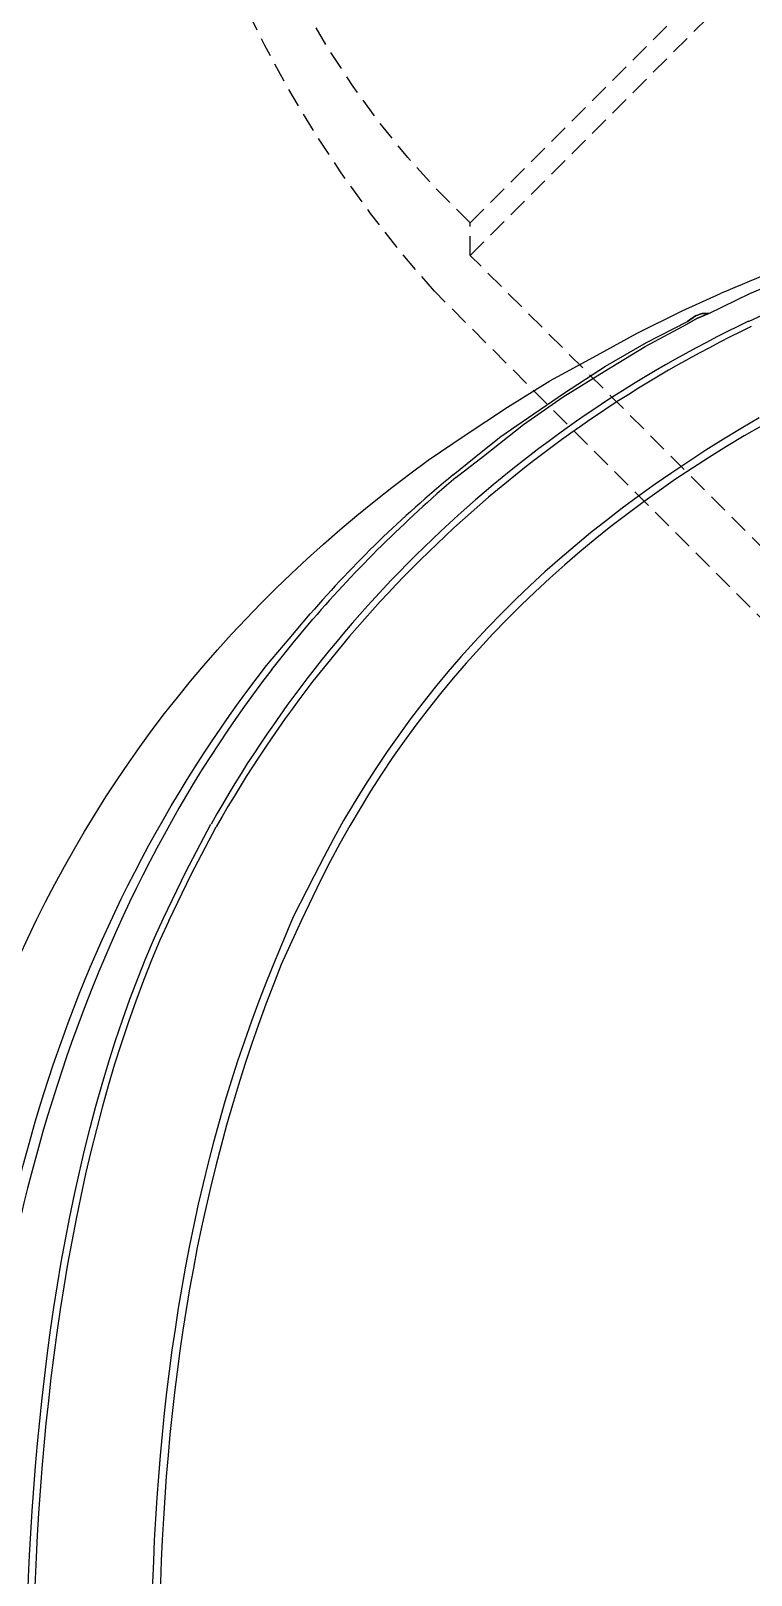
# Model space of a CAD drawing. Header units: millimetres. Extents: x 0 to 887, y -3549 to 0.
# Drawn here: x 208.75 to 218.15, y -1143.34 to -1123.21 of the extents above; entities that cross this region are included whole.
import ezdxf

# ---------------------------------------------------------------- set-up
doc = ezdxf.new("R2010")
doc.units = ezdxf.units.MM
doc.linetypes.add('HIDDEN', pattern=[0.375, 0.25, -0.125])
for name, color, linetype in [('02_(橋尚興華城後壁段)建築外部參考_TEST$0$A_建築_衛浴', 8, 'Continuous'), ('03-P-另件', 51, 'HIDDEN'), ('TOILET', 9, 'Continuous')]:
    doc.layers.add(name, color=color, linetype=linetype)

# ---------------------------------------------------------------- blocks, each defined once
blk = doc.blocks.new('pbls100')
at = {"color": 0, "linetype": 'ByBlock'}
for p, q in [((-2.9, -5.7), (-2.9, 5.7)), ((-2.6, -5.4), (-2.6, 5.4)), ((-2.9, -5.7), (-2.6, -5.4)), ((-12.1, -5.7), (-2.9, -5.7)), ((-12.1, -6.36), (-2.9, -6.36))]:
    blk.add_line(p, q, dxfattribs=at)
for centre, radius, start, end in [((-2.281, 5.838), 11.243, 268.3749, 315.9412), ((-3.739, 9.026), 15.409, 273.1199, 311.8801)]:
    blk.add_arc(centre, radius, start, end, dxfattribs=at)
blk = doc.blocks.new('*U47')
blk.add_blockref('pbls100', (0, 0))

msp = doc.modelspace()

# ---------------------------------------------------------------- linework, layer by layer
at = {"layer": '02_(橋尚興華城後壁段)建築外部參考_TEST$0$A_建築_衛浴'}
for p, q in [((218.128, -1126.633), (218.698, -1126.391)), ((217.247, -1126.857), (217.748, -1126.633)), ((217.592, -1126.892), (218.128, -1126.633)), ((218.111, -1126.996), (218.749, -1126.702)), ((216.66, -1127.15), (217.247, -1126.857)), ((216.781, -1127.271), (217.316, -1126.996)), ((217.42, -1126.926), (217.316, -1126.996)), ((217.316, -1126.996), (217.42, -1126.926)), ((217.316, -1127.03), (217.437, -1126.961)), ((217.437, -1126.961), (217.316, -1127.03)), ((217.506, -1126.892), (217.42, -1126.926)), ((217.42, -1126.926), (217.506, -1126.892)), ((217.437, -1126.961), (217.592, -1126.892)), ((217.592, -1126.892), (217.437, -1126.961)), ((217.592, -1126.892), (217.506, -1126.892)), ((217.506, -1126.892), (217.592, -1126.892)), ((216.09, -1127.461), (216.66, -1127.15)), ((216.764, -1127.323), (217.316, -1127.03)), ((216.229, -1127.651), (216.764, -1127.323)), ((216.246, -1127.582), (216.781, -1127.271)), ((215.521, -1127.772), (216.09, -1127.461)), ((215.711, -1127.927), (216.246, -1127.582)), ((214.968, -1128.117), (215.521, -1127.772)), ((215.693, -1127.979), (216.229, -1127.651)), ((215.158, -1128.306), (215.711, -1127.927)), ((215.176, -1128.341), (215.693, -1127.979)), ((214.416, -1128.479), (214.968, -1128.117)), ((214.657, -1128.755), (215.176, -1128.341)), ((214.882, -1128.496), (215.158, -1128.306)), ((213.933, -1128.807), (214.416, -1128.479)), ((214.623, -1128.703), (214.882, -1128.496)), ((214.261, -1128.996), (214.623, -1128.703)), ((214.295, -1129.031), (214.657, -1128.755)), ((212.12, -1131.136), (212.396, -1130.808)), ((212.172, -1131.187), (212.431, -1130.877)), ((211.827, -1131.481), (212.12, -1131.136)), ((211.895, -1131.533), (212.172, -1131.187)), ((210.773, -1134.172), (211.101, -1133.551)), ((210.842, -1134.207), (211.17, -1133.585)), ((210.48, -1134.776), (210.773, -1134.172)), ((210.549, -1134.81), (210.842, -1134.207)), ((212.448, -1134.224), (212.172, -1134.758)), ((212.535, -1134.276), (212.275, -1134.81)), ((212.172, -1134.758), (211.93, -1135.346)), ((212.275, -1134.81), (212.017, -1135.38))]:
    msp.add_line(p, q, dxfattribs=at)
for centre, radius, start, end in [((230.731, -1156.648), 32.702, 107.704, 113.3917), ((224.937, -1141.319), 15.867, 115.4799, 150.6862), ((225.075, -1141.468), 15.984, 115.6942, 150.4524), ((224.056, -1140.944), 15.45, 129.3453, 139.0006), ((225.493, -1142.203), 17.288, 130.3684, 139.0736)]:
    msp.add_arc(centre, radius, start, end, dxfattribs=at)
for points in [[(218.249, -1128.255), (215.737, -1129.708), (213.746, -1131.603), (212.448, -1134.224)], [(218.283, -1128.358), (215.817, -1129.756), (213.801, -1131.722), (212.535, -1134.276)], [(206.785, -1144.041), (206.993, -1137.874), (208.759, -1132.548), (213.933, -1128.807)], [(207.873, -1143.299), (208.083, -1138.97), (209.144, -1134.933), (211.827, -1131.481)], [(211.895, -1131.533), (209.292, -1134.896), (208.178, -1139.196), (207.96, -1143.385)], [(208.702, -1143.937), (208.789, -1140.936), (209.214, -1137.52), (210.48, -1134.776)], [(210.549, -1134.81), (209.308, -1137.512), (208.863, -1140.998), (208.788, -1143.954)], [(211.93, -1135.346), (210.79, -1138.071), (210.379, -1141.051), (210.324, -1143.989)], [(212.017, -1135.38), (210.898, -1138.148), (210.48, -1141.019), (210.428, -1143.989)]]:
    msp.add_open_spline(points, degree=3, dxfattribs=at)
at = {"layer": 'TOILET'}
for p, q in [((218.128, -1126.633), (218.698, -1126.391)), ((217.247, -1126.857), (217.748, -1126.633)), ((217.592, -1126.892), (218.128, -1126.633)), ((218.111, -1126.996), (218.749, -1126.702)), ((216.66, -1127.15), (217.247, -1126.857)), ((216.781, -1127.271), (217.316, -1126.996)), ((217.42, -1126.926), (217.316, -1126.996)), ((217.316, -1126.996), (217.42, -1126.926)), ((217.316, -1127.03), (217.437, -1126.961)), ((217.437, -1126.961), (217.316, -1127.03)), ((217.506, -1126.892), (217.42, -1126.926)), ((217.42, -1126.926), (217.506, -1126.892)), ((217.437, -1126.961), (217.592, -1126.892)), ((217.592, -1126.892), (217.437, -1126.961)), ((217.592, -1126.892), (217.506, -1126.892)), ((217.506, -1126.892), (217.592, -1126.892)), ((216.09, -1127.461), (216.66, -1127.15)), ((216.764, -1127.323), (217.316, -1127.03)), ((216.229, -1127.651), (216.764, -1127.323)), ((216.246, -1127.582), (216.781, -1127.271)), ((215.521, -1127.772), (216.09, -1127.461)), ((215.711, -1127.927), (216.246, -1127.582)), ((214.968, -1128.117), (215.521, -1127.772)), ((215.693, -1127.979), (216.229, -1127.651)), ((215.158, -1128.306), (215.711, -1127.927)), ((215.176, -1128.341), (215.693, -1127.979)), ((214.416, -1128.479), (214.968, -1128.117)), ((214.657, -1128.755), (215.176, -1128.341)), ((214.882, -1128.496), (215.158, -1128.306)), ((213.933, -1128.807), (214.416, -1128.479)), ((214.623, -1128.703), (214.882, -1128.496)), ((214.261, -1128.996), (214.623, -1128.703)), ((214.295, -1129.031), (214.657, -1128.755)), ((212.12, -1131.136), (212.396, -1130.808)), ((212.172, -1131.187), (212.431, -1130.877)), ((211.827, -1131.481), (212.12, -1131.136)), ((211.895, -1131.533), (212.172, -1131.187)), ((210.773, -1134.172), (211.101, -1133.551)), ((210.842, -1134.207), (211.17, -1133.585)), ((210.48, -1134.776), (210.773, -1134.172)), ((210.549, -1134.81), (210.842, -1134.207)), ((212.448, -1134.224), (212.172, -1134.758)), ((212.535, -1134.276), (212.275, -1134.81)), ((212.172, -1134.758), (211.93, -1135.346)), ((212.275, -1134.81), (212.017, -1135.38))]:
    msp.add_line(p, q, dxfattribs=at)
for centre, radius, start, end in [((230.731, -1156.648), 32.702, 107.704, 113.3917), ((224.937, -1141.319), 15.867, 115.4799, 150.6862), ((225.075, -1141.468), 15.984, 115.6942, 150.4524), ((224.056, -1140.944), 15.45, 129.3453, 139.0006), ((225.493, -1142.203), 17.288, 130.3684, 139.0736)]:
    msp.add_arc(centre, radius, start, end, dxfattribs=at)
for points in [[(218.249, -1128.255), (215.737, -1129.708), (213.746, -1131.603), (212.448, -1134.224)], [(218.283, -1128.358), (215.817, -1129.756), (213.801, -1131.722), (212.535, -1134.276)], [(206.785, -1144.041), (206.993, -1137.874), (208.759, -1132.548), (213.933, -1128.807)], [(207.873, -1143.299), (208.083, -1138.97), (209.144, -1134.933), (211.827, -1131.481)], [(211.895, -1131.533), (209.292, -1134.896), (208.178, -1139.196), (207.96, -1143.385)], [(208.702, -1143.937), (208.789, -1140.936), (209.214, -1137.52), (210.48, -1134.776)], [(210.549, -1134.81), (209.308, -1137.512), (208.863, -1140.998), (208.788, -1143.954)], [(211.93, -1135.346), (210.79, -1138.071), (210.379, -1141.051), (210.324, -1143.989)], [(212.017, -1135.38), (210.898, -1138.148), (210.48, -1141.019), (210.428, -1143.989)]]:
    msp.add_open_spline(points, degree=3, dxfattribs=at)

# ---------------------------------------------------------------- block references
at = {"layer": '03-P-另件', "xscale": -1, "rotation": 314.999999999908}
msp.add_blockref('*U47', (216.461, -1120.055), dxfattribs=at)

doc.saveas('drawing.dxf')
